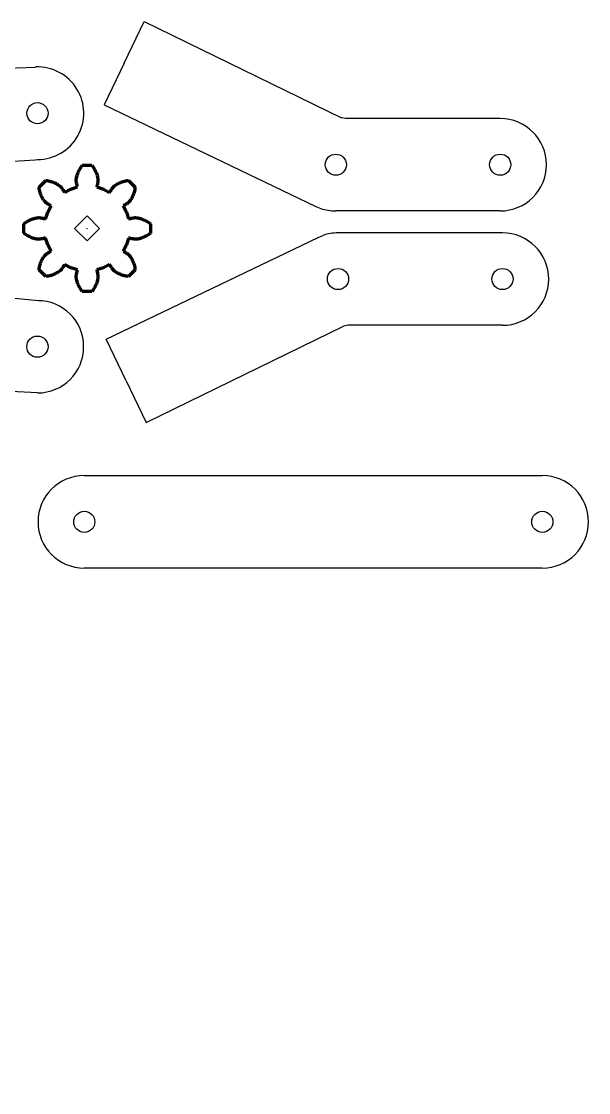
# Model space of a CAD drawing. Extents: x 25 to 268, y -91 to 145.
# Drawn here: x 145.6 to 268.2, y -91.4 to 140.3 of the extents above; entities that cross this region are included whole.
import ezdxf

# ---------------------------------------------------------------- set-up
doc = ezdxf.new("R2010")
doc.units = 0

msp = doc.modelspace()

# ---------------------------------------------------------------- linework, layer by layer
at = {"linetype": 'ByBlock'}
for p, q in [((167.76, 131.31), (172.08, 140.33)), ((172.08, 140.33), (214.75, 119.5)), ((70.88, 127.37), (148.63, 130.46)), ((167.76, 131.31), (163.43, 122.3)), ((163.43, 122.3), (209.22, 100.32)), ((215.72, 119.33), (214.75, 119.5)), ((249.11, 119.33), (215.72, 119.33)), ((63.67, 105), (149.67, 110.49)), ((209.22, 100.32), (210.29, 99.88)), ((159.75, 98.24), (157.05, 95.54)), ((162.47, 95.54), (159.75, 98.24)), ((249.11, 99.33), (213.55, 99.33)), ((157.05, 95.54), (159.75, 92.84)), ((159.7, 95.54), (159.79, 95.54)), ((159.75, 95.5), (159.75, 95.59)), ((159.75, 92.84), (162.47, 95.54)), ((163.91, 71.62), (209.71, 93.6)), ((209.71, 93.6), (210.78, 94.04)), ((249.59, 94.59), (214.03, 94.59)), ((65.21, 88.06), (149.98, 79.91)), ((172.57, 53.59), (215.23, 74.42)), ((216.21, 74.59), (215.23, 74.42)), ((249.59, 74.59), (216.21, 74.59)), ((168.24, 62.61), (163.91, 71.62)), ((149.02, 59.96), (70.81, 64.12)), ((168.24, 62.61), (172.57, 53.59)), ((159.15, 42.07), (258.21, 42.07)), ((258.21, 22.07), (159.15, 22.07))]:
    msp.add_line(p, q, dxfattribs=at)
at = {"color": 7, "lineweight": 211}
for points in [[(158.39, 108.72), (158.54, 108.97)], [(158.54, 108.97), (158.72, 109.22)], [(158.72, 109.22), (160.79, 109.22)], [(160.79, 109.22), (160.97, 108.97)], [(160.97, 108.97), (161.14, 108.72)], [(157.47, 106.54), (157.52, 106.77)], [(157.52, 106.77), (157.59, 107.02)], [(157.59, 107.02), (157.67, 107.27)], [(157.67, 107.27), (157.77, 107.52)], [(157.77, 107.52), (157.87, 107.74)], [(157.87, 107.74), (157.99, 107.99)], [(157.99, 107.99), (158.12, 108.24)], [(158.12, 108.24), (158.24, 108.49)], [(158.24, 108.49), (158.39, 108.72)], [(161.14, 108.72), (161.29, 108.49)], [(161.29, 108.49), (161.42, 108.24)], [(161.42, 108.24), (161.54, 107.99)], [(161.54, 107.99), (161.67, 107.74)], [(161.67, 107.74), (161.77, 107.52)], [(161.77, 107.52), (161.87, 107.27)], [(161.87, 107.27), (161.94, 107.02)], [(161.94, 107.02), (161.99, 106.77)], [(161.99, 106.77), (162.04, 106.54)], [(149.37, 104.47), (150.84, 105.94)], [(149.42, 104.17), (149.37, 104.47)], [(150.84, 105.94), (151.12, 105.89)], [(151.12, 105.89), (151.42, 105.84)], [(151.42, 105.84), (151.69, 105.77)], [(151.69, 105.77), (151.94, 105.69)], [(151.94, 105.69), (152.22, 105.62)], [(152.22, 105.62), (152.47, 105.52)], [(152.47, 105.52), (152.72, 105.42)], [(152.72, 105.42), (152.94, 105.32)], [(152.94, 105.32), (153.19, 105.19)], [(153.19, 105.19), (153.39, 105.07)], [(153.39, 105.07), (153.59, 104.94)], [(153.59, 104.94), (153.79, 104.79)], [(153.79, 104.79), (153.99, 104.64)], [(153.99, 104.64), (154.14, 104.47)], [(154.14, 104.47), (154.29, 104.29)], [(154.29, 104.29), (154.39, 104.12)], [(156.24, 104.04), (157.69, 104.52)], [(157.42, 106.07), (157.44, 106.29)], [(157.42, 105.84), (157.42, 106.07)], [(157.44, 105.62), (157.42, 105.84)], [(157.44, 106.29), (157.47, 106.54)], [(157.49, 105.39), (157.44, 105.62)], [(157.54, 105.17), (157.49, 105.39)], [(157.59, 104.94), (157.54, 105.17)], [(157.64, 104.74), (157.59, 104.94)], [(157.69, 104.52), (157.64, 104.74)], [(161.89, 104.74), (161.84, 104.52)], [(161.84, 104.52), (163.29, 104.04)], [(161.94, 104.94), (161.89, 104.74)], [(161.99, 105.17), (161.94, 104.94)], [(162.04, 105.39), (161.99, 105.17)], [(162.04, 106.54), (162.09, 106.29)], [(162.09, 105.62), (162.04, 105.39)], [(162.09, 106.29), (162.12, 106.07)], [(162.12, 105.84), (162.09, 105.62)], [(162.12, 106.07), (162.12, 105.84)], [(165.12, 104.12), (165.24, 104.29)], [(165.24, 104.29), (165.39, 104.47)], [(165.39, 104.47), (165.54, 104.64)], [(165.54, 104.64), (165.72, 104.79)], [(165.72, 104.79), (165.92, 104.94)], [(165.92, 104.94), (166.14, 105.07)], [(166.14, 105.07), (166.34, 105.19)], [(166.34, 105.19), (166.57, 105.32)], [(166.57, 105.32), (166.82, 105.42)], [(166.82, 105.42), (167.07, 105.52)], [(167.07, 105.52), (167.32, 105.62)], [(167.32, 105.62), (167.57, 105.69)], [(167.57, 105.69), (167.84, 105.77)], [(167.84, 105.77), (168.12, 105.84)], [(168.12, 105.84), (168.39, 105.89)], [(168.39, 105.89), (168.69, 105.94)], [(168.69, 105.94), (170.17, 104.47)], [(170.17, 104.47), (170.12, 104.17)], [(149.47, 103.89), (149.42, 104.17)], [(149.54, 103.62), (149.47, 103.89)], [(149.62, 103.34), (149.54, 103.62)], [(149.69, 103.09), (149.62, 103.34)], [(149.79, 102.84), (149.69, 103.09)], [(149.89, 102.59), (149.79, 102.84)], [(149.99, 102.34), (149.89, 102.59)], [(150.12, 102.12), (149.99, 102.34)], [(150.24, 101.92), (150.12, 102.12)], [(154.39, 104.12), (154.52, 103.92)], [(154.52, 103.92), (154.64, 103.72)], [(154.64, 103.72), (154.77, 103.54)], [(154.77, 103.54), (154.87, 103.34)], [(154.87, 103.34), (156.24, 104.04)], [(156.24, 104.04), (156.24, 104.04)], [(163.29, 104.04), (163.29, 104.04)], [(163.29, 104.04), (164.64, 103.34)], [(164.64, 103.34), (164.77, 103.54)], [(164.77, 103.54), (164.89, 103.72)], [(164.89, 103.72), (165.02, 103.92)], [(165.02, 103.92), (165.12, 104.12)], [(169.42, 102.12), (169.29, 101.92)], [(169.54, 102.34), (169.42, 102.12)], [(169.64, 102.59), (169.54, 102.34)], [(169.74, 102.84), (169.64, 102.59)], [(169.84, 103.09), (169.74, 102.84)], [(169.92, 103.34), (169.84, 103.09)], [(169.99, 103.62), (169.92, 103.34)], [(170.07, 103.89), (169.99, 103.62)], [(170.12, 104.17), (170.07, 103.89)], [(150.37, 101.69), (150.24, 101.92)], [(150.52, 101.49), (150.37, 101.69)], [(150.67, 101.32), (150.52, 101.49)], [(150.82, 101.17), (150.67, 101.32)], [(150.99, 101.02), (150.82, 101.17)], [(151.19, 100.89), (150.99, 101.02)], [(151.39, 100.79), (151.19, 100.89)], [(151.27, 99.07), (151.97, 100.42)], [(151.57, 100.67), (151.39, 100.79)], [(151.77, 100.54), (151.57, 100.67)], [(151.97, 100.42), (151.77, 100.54)], [(167.77, 100.54), (167.57, 100.42)], [(167.57, 100.42), (168.27, 99.07)], [(167.94, 100.67), (167.77, 100.54)], [(168.14, 100.79), (167.94, 100.67)], [(168.34, 100.89), (168.14, 100.79)], [(168.52, 101.02), (168.34, 100.89)], [(168.69, 101.17), (168.52, 101.02)], [(168.87, 101.32), (168.69, 101.17)], [(169.02, 101.49), (168.87, 101.32)], [(169.17, 101.69), (169.02, 101.49)], [(169.29, 101.92), (169.17, 101.69)], [(147.32, 97.32), (147.54, 97.44)], [(147.54, 97.44), (147.79, 97.54)], [(147.79, 97.54), (148.04, 97.64)], [(148.04, 97.64), (148.29, 97.72)], [(148.29, 97.72), (148.52, 97.77)], [(148.52, 97.77), (148.77, 97.82)], [(148.77, 97.82), (148.99, 97.87)], [(148.99, 97.87), (149.24, 97.89)], [(149.24, 97.89), (149.47, 97.89)], [(149.47, 97.89), (149.69, 97.87)], [(149.69, 97.87), (149.92, 97.82)], [(149.92, 97.82), (150.14, 97.77)], [(150.14, 97.77), (150.34, 97.72)], [(150.34, 97.72), (150.57, 97.67)], [(150.57, 97.67), (150.79, 97.62)], [(150.79, 97.62), (151.27, 99.07)], [(151.27, 99.07), (151.27, 99.07)], [(168.27, 99.07), (168.74, 97.62)], [(168.74, 97.62), (168.97, 97.67)], [(168.97, 97.67), (169.17, 97.72)], [(169.17, 97.72), (169.39, 97.77)], [(169.39, 97.77), (169.62, 97.82)], [(169.62, 97.82), (169.84, 97.87)], [(169.84, 97.87), (170.07, 97.89)], [(170.07, 97.89), (170.29, 97.89)], [(170.29, 97.89), (170.52, 97.87)], [(170.52, 97.87), (170.77, 97.82)], [(170.77, 97.82), (170.99, 97.77)], [(170.99, 97.77), (171.24, 97.72)], [(171.24, 97.72), (171.49, 97.64)], [(171.49, 97.64), (171.74, 97.54)], [(171.74, 97.54), (171.97, 97.44)], [(171.97, 97.44), (172.22, 97.32)], [(146.09, 96.57), (146.34, 96.74)], [(146.09, 94.49), (146.09, 96.57)], [(146.34, 96.74), (146.57, 96.92)], [(146.57, 96.92), (146.82, 97.07)], [(146.82, 97.07), (147.07, 97.19)], [(147.07, 97.19), (147.32, 97.32)], [(162.47, 95.54), (162.47, 95.54)], [(172.22, 97.32), (172.47, 97.19)], [(172.47, 97.19), (172.72, 97.07)], [(172.72, 97.07), (172.94, 96.92)], [(172.94, 96.92), (173.19, 96.74)], [(173.19, 96.74), (173.44, 96.57)], [(173.44, 96.57), (173.44, 94.49)], [(146.34, 94.32), (146.09, 94.49)], [(146.57, 94.17), (146.34, 94.32)], [(146.82, 94.02), (146.57, 94.17)], [(147.07, 93.89), (146.82, 94.02)], [(147.32, 93.77), (147.07, 93.89)], [(147.54, 93.64), (147.32, 93.77)], [(147.79, 93.54), (147.54, 93.64)], [(148.04, 93.44), (147.79, 93.54)], [(148.29, 93.37), (148.04, 93.44)], [(148.52, 93.29), (148.29, 93.37)], [(148.77, 93.24), (148.52, 93.29)], [(148.99, 93.22), (148.77, 93.24)], [(149.24, 93.19), (148.99, 93.22)], [(149.47, 93.19), (149.24, 93.19)], [(149.69, 93.22), (149.47, 93.19)], [(149.92, 93.27), (149.69, 93.22)], [(150.14, 93.32), (149.92, 93.27)], [(150.34, 93.37), (150.14, 93.32)], [(150.57, 93.42), (150.34, 93.37)], [(150.79, 93.47), (150.57, 93.42)], [(151.27, 92.02), (150.79, 93.47)], [(168.74, 93.47), (168.27, 92.02)], [(168.97, 93.42), (168.74, 93.47)], [(169.17, 93.37), (168.97, 93.42)], [(169.39, 93.32), (169.17, 93.37)], [(169.62, 93.27), (169.39, 93.32)], [(169.84, 93.22), (169.62, 93.27)], [(170.07, 93.19), (169.84, 93.22)], [(170.29, 93.19), (170.07, 93.19)], [(170.52, 93.22), (170.29, 93.19)], [(170.77, 93.24), (170.52, 93.22)], [(170.99, 93.29), (170.77, 93.24)], [(171.24, 93.37), (170.99, 93.29)], [(171.49, 93.44), (171.24, 93.37)], [(171.74, 93.54), (171.49, 93.44)], [(171.97, 93.64), (171.74, 93.54)], [(172.22, 93.77), (171.97, 93.64)], [(172.47, 93.89), (172.22, 93.77)], [(172.72, 94.02), (172.47, 93.89)], [(172.94, 94.17), (172.72, 94.02)], [(173.19, 94.32), (172.94, 94.17)], [(173.44, 94.49), (173.19, 94.32)], [(151.97, 90.64), (151.27, 92.02)], [(151.27, 92.02), (151.27, 92.02)], [(151.39, 90.29), (151.57, 90.42)], [(151.57, 90.42), (151.77, 90.54)], [(151.77, 90.54), (151.97, 90.64)], [(168.27, 92.02), (167.57, 90.64)], [(167.57, 90.64), (167.77, 90.54)], [(167.77, 90.54), (167.94, 90.42)], [(167.94, 90.42), (168.14, 90.29)], [(168.27, 92.02), (168.27, 92.02)], [(149.69, 87.99), (149.79, 88.24)], [(149.79, 88.24), (149.89, 88.49)], [(149.89, 88.49), (149.99, 88.72)], [(149.99, 88.72), (150.12, 88.97)], [(150.12, 88.97), (150.24, 89.17)], [(150.24, 89.17), (150.37, 89.37)], [(150.37, 89.37), (150.52, 89.57)], [(150.52, 89.57), (150.67, 89.77)], [(150.67, 89.77), (150.82, 89.92)], [(150.82, 89.92), (150.99, 90.07)], [(150.99, 90.07), (151.19, 90.17)], [(151.19, 90.17), (151.39, 90.29)], [(168.14, 90.29), (168.34, 90.17)], [(168.34, 90.17), (168.52, 90.07)], [(168.52, 90.07), (168.69, 89.92)], [(168.69, 89.92), (168.87, 89.77)], [(168.87, 89.77), (169.02, 89.57)], [(169.02, 89.57), (169.17, 89.37)], [(169.17, 89.37), (169.29, 89.17)], [(169.29, 89.17), (169.42, 88.97)], [(169.42, 88.97), (169.54, 88.72)], [(169.54, 88.72), (169.64, 88.49)], [(169.64, 88.49), (169.74, 88.24)], [(169.74, 88.24), (169.84, 87.99)], [(149.37, 86.62), (149.42, 86.89)], [(150.84, 85.14), (149.37, 86.62)], [(149.42, 86.89), (149.47, 87.19)], [(149.47, 87.19), (149.54, 87.47)], [(149.54, 87.47), (149.62, 87.72)], [(149.62, 87.72), (149.69, 87.99)], [(152.94, 85.77), (152.72, 85.67)], [(153.19, 85.89), (152.94, 85.77)], [(153.39, 86.02), (153.19, 85.89)], [(153.59, 86.14), (153.39, 86.02)], [(153.79, 86.29), (153.59, 86.14)], [(153.99, 86.44), (153.79, 86.29)], [(154.14, 86.59), (153.99, 86.44)], [(154.29, 86.77), (154.14, 86.59)], [(154.39, 86.97), (154.29, 86.77)], [(154.52, 87.17), (154.39, 86.97)], [(154.64, 87.34), (154.52, 87.17)], [(154.77, 87.54), (154.64, 87.34)], [(154.87, 87.74), (154.77, 87.54)], [(156.24, 87.04), (154.87, 87.74)], [(157.69, 86.57), (156.24, 87.04)], [(156.24, 87.04), (156.24, 87.04)], [(157.49, 85.69), (157.54, 85.92)], [(157.54, 85.92), (157.59, 86.12)], [(157.59, 86.12), (157.64, 86.34)], [(157.64, 86.34), (157.69, 86.57)], [(163.29, 87.04), (161.84, 86.57)], [(161.84, 86.57), (161.89, 86.34)], [(161.89, 86.34), (161.94, 86.12)], [(161.94, 86.12), (161.99, 85.92)], [(161.99, 85.92), (162.04, 85.69)], [(164.64, 87.74), (163.29, 87.04)], [(163.29, 87.04), (163.29, 87.04)], [(164.77, 87.54), (164.64, 87.74)], [(164.89, 87.34), (164.77, 87.54)], [(165.02, 87.17), (164.89, 87.34)], [(165.12, 86.97), (165.02, 87.17)], [(165.24, 86.77), (165.12, 86.97)], [(165.39, 86.59), (165.24, 86.77)], [(165.54, 86.44), (165.39, 86.59)], [(165.72, 86.29), (165.54, 86.44)], [(165.92, 86.14), (165.72, 86.29)], [(166.14, 86.02), (165.92, 86.14)], [(166.34, 85.89), (166.14, 86.02)], [(166.57, 85.77), (166.34, 85.89)], [(166.82, 85.67), (166.57, 85.77)], [(170.17, 86.62), (168.69, 85.14)], [(169.84, 87.99), (169.92, 87.72)], [(169.92, 87.72), (169.99, 87.47)], [(169.99, 87.47), (170.07, 87.19)], [(170.07, 87.19), (170.12, 86.89)], [(170.12, 86.89), (170.17, 86.62)], [(151.12, 85.19), (150.84, 85.14)], [(151.42, 85.24), (151.12, 85.19)], [(151.69, 85.32), (151.42, 85.24)], [(151.94, 85.39), (151.69, 85.32)], [(152.22, 85.47), (151.94, 85.39)], [(152.47, 85.57), (152.22, 85.47)], [(152.72, 85.67), (152.47, 85.57)], [(157.42, 85.24), (157.44, 85.47)], [(157.42, 85.02), (157.42, 85.24)], [(157.44, 84.77), (157.42, 85.02)], [(157.44, 85.47), (157.49, 85.69)], [(157.47, 84.54), (157.44, 84.77)], [(157.52, 84.29), (157.47, 84.54)], [(157.59, 84.07), (157.52, 84.29)], [(157.67, 83.82), (157.59, 84.07)], [(157.77, 83.57), (157.67, 83.82)], [(157.87, 83.32), (157.77, 83.57)], [(161.77, 83.57), (161.67, 83.32)], [(161.87, 83.82), (161.77, 83.57)], [(161.94, 84.07), (161.87, 83.82)], [(161.99, 84.29), (161.94, 84.07)], [(162.04, 84.54), (161.99, 84.29)], [(162.04, 85.69), (162.09, 85.47)], [(162.09, 84.77), (162.04, 84.54)], [(162.09, 85.47), (162.12, 85.24)], [(162.12, 85.02), (162.09, 84.77)], [(162.12, 85.24), (162.12, 85.02)], [(167.07, 85.57), (166.82, 85.67)], [(167.32, 85.47), (167.07, 85.57)], [(167.57, 85.39), (167.32, 85.47)], [(167.84, 85.32), (167.57, 85.39)], [(168.12, 85.24), (167.84, 85.32)], [(168.39, 85.19), (168.12, 85.24)], [(168.69, 85.14), (168.39, 85.19)], [(157.99, 83.09), (157.87, 83.32)], [(158.12, 82.84), (157.99, 83.09)], [(158.24, 82.59), (158.12, 82.84)], [(158.39, 82.34), (158.24, 82.59)], [(158.54, 82.12), (158.39, 82.34)], [(158.72, 81.87), (158.54, 82.12)], [(160.79, 81.87), (158.72, 81.87)], [(160.97, 82.12), (160.79, 81.87)], [(161.14, 82.34), (160.97, 82.12)], [(161.29, 82.59), (161.14, 82.34)], [(161.42, 82.84), (161.29, 82.59)], [(161.54, 83.09), (161.42, 82.84)], [(161.67, 83.32), (161.54, 83.09)]]:
    msp.add_lwpolyline(points, dxfattribs=at)
at = {"linetype": 'ByBlock'}
for centre, radius in [((149.03, 120.47), 2.29), ((213.55, 109.33), 2.29), ((249.11, 109.33), 2.29), ((214.03, 84.59), 2.29), ((249.59, 84.59), 2.29), ((149.02, 69.96), 2.29), ((159.15, 32.07), 2.29), ((258.21, 32.07), 2.29), ((182.51, -91.4), 0)]:
    msp.add_circle(centre, radius, dxfattribs=at)
for centre, radius, start, end in [((149.03, 120.47), 10.02, 270, 92.2793), ((249.11, 109.33), 10, 270, 90), ((213.55, 109.33), 10, 251, 270), ((214.03, 84.59), 10, 90, 109), ((249.59, 84.59), 10, 270, 90), ((149.02, 69.96), 10, 270, 90), ((159.15, 32.07), 10, 90, 270), ((258.21, 32.07), 10, 270, 90)]:
    msp.add_arc(centre, radius, start, end, dxfattribs=at)

doc.saveas('drawing.dxf')
